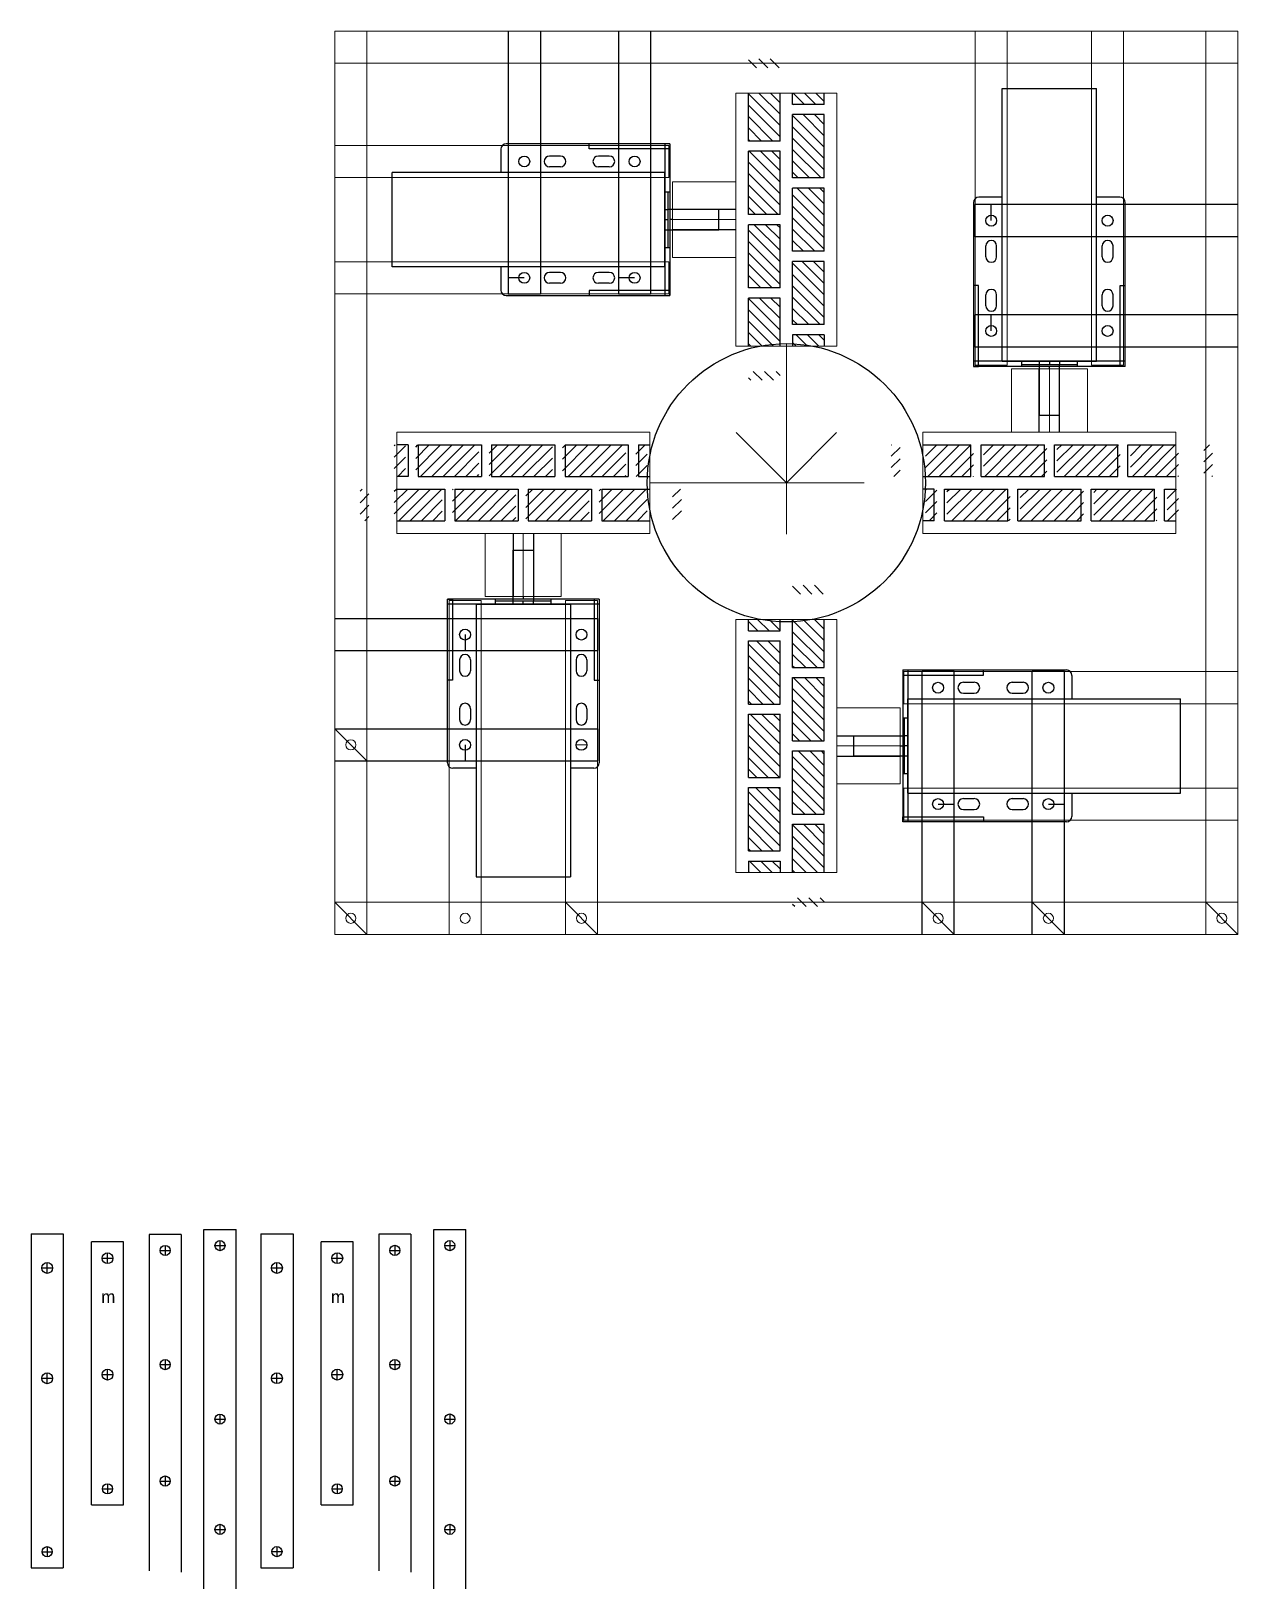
# Model space of a CAD drawing. Header units: millimetres. Extents: x -15418 to 43885, y -27590 to 23052.
# Drawn here: x 25617 to 26094, y 2500 to 3116 of the extents above; entities that cross this region are included whole.
import ezdxf

# ---------------------------------------------------------------- set-up
doc = ezdxf.new("R2010")
doc.units = ezdxf.units.MM
doc.header["$LTSCALE"] = 0.5
doc.layers.get('0').update_dxf_attribs({"lineweight": 5})
doc.layers.get('Defpoints').update_dxf_attribs({"color": 4})
for name, color, linetype in [('Layer1', 1, 'Continuous'), ('Layer2', 2, 'Continuous'), ('Layer3', 9, 'Continuous'), ('Layer4', 6, 'Continuous')]:
    doc.layers.add(name, color=color, linetype=linetype)
doc.layers.add('Layer5', color=51, linetype='Continuous', lineweight=5)
doc.layers.add('Layer9', color=3, linetype='Continuous', lineweight=5)

msp = doc.modelspace()

# ---------------------------------------------------------------- hatches: boundary and pattern name
at = {"layer": 'Layer3', "transparency": 33554661}
h = msp.add_hatch(dxfattribs=at)
h.set_pattern_fill('ANSI31', color=256, angle=90)
h.set_pattern_definition([(135, (40715.908, -20444.645), (-2.24506403, -2.24506403), [])])
h.paths.add_polyline_path([(25917.6981, 3024.6953), (25930.1981, 3024.6953), (25930.1981, 2999.6953), (25917.6981, 2999.6953)])
h.paths.add_polyline_path([(25900.1981, 3039.1953), (25912.6981, 3039.1953), (25912.6981, 3014.1953), (25900.1981, 3014.1953)])
h.paths.add_polyline_path([(25930.1981, 3028.6953), (25917.6981, 3028.6953), (25917.6981, 3053.6953), (25930.1981, 3053.6953)])
h.paths.add_polyline_path([(25912.6981, 3043.1953), (25900.1981, 3043.1953), (25900.1981, 3068.1953), (25912.6981, 3068.1953)])
h.paths.add_polyline_path([(25930.1981, 3057.6953), (25917.6981, 3057.6953), (25917.6981, 3082.6953), (25930.1981, 3082.6953)])
h.paths.add_polyline_path([(25912.6981, 3104.6953), (25912.6981, 3101.1953), (25900.1981, 3101.1953), (25900.1981, 3104.6953)])
h.paths.add_polyline_path([(25912.6981, 2981.1953), (25912.6981, 2977.6953), (25900.1981, 2977.6953), (25900.1981, 2981.1953)])
h.paths.add_polyline_path([(25917.6981, 3091.1953), (25930.1981, 3091.1953), (25930.1981, 3086.6953), (25917.6981, 3086.6953)])
h.paths.add_polyline_path([(25900.1981, 3091.1953), (25912.6981, 3091.1953), (25912.6981, 3072.1953), (25900.1981, 3072.1953)])
h.paths.add_polyline_path([(25930.1981, 2991.1953), (25917.6981, 2991.1953), (25917.6981, 2995.6953), (25930.1981, 2995.6953)])
h.paths.add_polyline_path([(25912.6981, 2991.1953), (25900.1981, 2991.1953), (25900.1981, 3010.1953), (25912.6981, 3010.1953)])
h = msp.add_hatch(dxfattribs=at)
h.set_pattern_fill('ANSI31', color=256)
h.set_pattern_definition([(45, (2324.3577, -12536.502), (-2.24506403, 2.24506403), [])])
h.paths.add_polyline_path([(25793.6981, 2939.6953), (25793.6981, 2952.1953), (25768.6981, 2952.1953), (25768.6981, 2939.6953)])
h.paths.add_polyline_path([(25808.1981, 2922.1953), (25808.1981, 2934.6953), (25783.1981, 2934.6953), (25783.1981, 2922.1953)])
h.paths.add_polyline_path([(25797.6981, 2952.1953), (25797.6981, 2939.6953), (25822.6981, 2939.6953), (25822.6981, 2952.1953)])
h.paths.add_polyline_path([(25812.1981, 2934.6953), (25812.1981, 2922.1953), (25837.1981, 2922.1953), (25837.1981, 2934.6953)])
h.paths.add_polyline_path([(25826.6981, 2952.1953), (25826.6981, 2939.6953), (25851.6981, 2939.6953), (25851.6981, 2952.1953)])
h.paths.add_polyline_path([(25873.6981, 2934.6953), (25870.1981, 2934.6953), (25870.1981, 2922.1953), (25873.6981, 2922.1953)])
h.paths.add_polyline_path([(25750.1981, 2934.6953), (25746.6981, 2934.6953), (25746.6981, 2922.1953), (25750.1981, 2922.1953)])
h.paths.add_polyline_path([(25760.1981, 2952.1953), (25760.1981, 2939.6953), (25764.6981, 2939.6953), (25764.6981, 2952.1953)])
h.paths.add_polyline_path([(25760.1981, 2934.6953), (25760.1981, 2922.1953), (25779.1981, 2922.1953), (25779.1981, 2934.6953)])
h.paths.add_polyline_path([(25860.1981, 2922.1953), (25860.1981, 2934.6953), (25841.1981, 2934.6953), (25841.1981, 2922.1953)])
h.paths.add_polyline_path([(25860.1981, 2939.6953), (25860.1981, 2952.1953), (25855.6981, 2952.1953), (25855.6981, 2939.6953)])
h = msp.add_hatch(dxfattribs=at)
h.set_pattern_fill('ANSI31', color=256)
h.set_pattern_definition([(45, (2534.3577, -11997.3012), (-2.24506403, 2.24506403), [])])
h.paths.add_polyline_path([(26003.6981, 2934.6953), (26003.6981, 2922.1953), (25978.6981, 2922.1953), (25978.6981, 2934.6953)])
h.paths.add_polyline_path([(26018.1981, 2952.1953), (26018.1981, 2939.6953), (25993.1981, 2939.6953), (25993.1981, 2952.1953)])
h.paths.add_polyline_path([(26007.6981, 2922.1953), (26007.6981, 2934.6953), (26032.6981, 2934.6953), (26032.6981, 2922.1953)])
h.paths.add_polyline_path([(26022.1981, 2939.6953), (26022.1981, 2952.1953), (26047.1981, 2952.1953), (26047.1981, 2939.6953)])
h.paths.add_polyline_path([(26036.6981, 2922.1953), (26036.6981, 2934.6953), (26061.6981, 2934.6953), (26061.6981, 2922.1953)])
h.paths.add_polyline_path([(26083.6981, 2939.6953), (26080.1981, 2939.6953), (26080.1981, 2952.1953), (26083.6981, 2952.1953)])
h.paths.add_polyline_path([(25960.1981, 2939.6953), (25956.6981, 2939.6953), (25956.6981, 2952.1953), (25960.1981, 2952.1953)])
h.paths.add_polyline_path([(25970.1981, 2922.1953), (25970.1981, 2934.6953), (25974.6981, 2934.6953), (25974.6981, 2922.1953)])
h.paths.add_polyline_path([(25970.1981, 2939.6953), (25970.1981, 2952.1953), (25989.1981, 2952.1953), (25989.1981, 2939.6953)])
h.paths.add_polyline_path([(26070.1981, 2952.1953), (26070.1981, 2939.6953), (26051.1981, 2939.6953), (26051.1981, 2952.1953)])
h.paths.add_polyline_path([(26070.1981, 2934.6953), (26070.1981, 2922.1953), (26065.6981, 2922.1953), (26065.6981, 2934.6953)])
h = msp.add_hatch(dxfattribs=at)
h.set_pattern_fill('ANSI31', color=256, angle=90)
h.set_pattern_definition([(135, (41388.8953, -20652.645), (-2.24506403, -2.24506403), [])])
h.paths.add_polyline_path([(25912.6981, 2816.6953), (25900.1981, 2816.6953), (25900.1981, 2791.6953), (25912.6981, 2791.6953)])
h.paths.add_polyline_path([(25930.1981, 2831.1953), (25917.6981, 2831.1953), (25917.6981, 2806.1953), (25930.1981, 2806.1953)])
h.paths.add_polyline_path([(25900.1981, 2820.6953), (25912.6981, 2820.6953), (25912.6981, 2845.6953), (25900.1981, 2845.6953)])
h.paths.add_polyline_path([(25917.6981, 2835.1953), (25930.1981, 2835.1953), (25930.1981, 2860.1953), (25917.6981, 2860.1953)])
h.paths.add_polyline_path([(25900.1981, 2849.6953), (25912.6981, 2849.6953), (25912.6981, 2874.6953), (25900.1981, 2874.6953)])
h.paths.add_polyline_path([(25917.6981, 2896.6953), (25917.6981, 2893.1953), (25930.1981, 2893.1953), (25930.1981, 2896.6953)])
h.paths.add_polyline_path([(25917.6981, 2773.1953), (25917.6981, 2769.6953), (25930.1981, 2769.6953), (25930.1981, 2773.1953)])
h.paths.add_polyline_path([(25912.6981, 2883.1953), (25900.1981, 2883.1953), (25900.1981, 2878.6953), (25912.6981, 2878.6953)])
h.paths.add_polyline_path([(25930.1981, 2883.1953), (25917.6981, 2883.1953), (25917.6981, 2864.1953), (25930.1981, 2864.1953)])
h.paths.add_polyline_path([(25900.1981, 2783.1953), (25912.6981, 2783.1953), (25912.6981, 2787.6953), (25900.1981, 2787.6953)])
h.paths.add_polyline_path([(25917.6981, 2783.1953), (25930.1981, 2783.1953), (25930.1981, 2802.1953), (25917.6981, 2802.1953)])

# ---------------------------------------------------------------- linework, layer by layer
at = {"transparency": 33554661}
for p, q in [((25895.1981, 2991.1953), (25895.1981, 3091.1953)), ((25895.1981, 3091.1953), (25935.1981, 3091.1953)), ((25935.1981, 3091.1953), (25935.1981, 2991.1953)), ((25895.1981, 3011.6953), (25895.1981, 3070.6953)), ((25895.1981, 3070.6953), (25895.1981, 3011.6953)), ((25870.1981, 3056.1953), (25870.1981, 3026.1953)), ((25895.1981, 3056.1953), (25870.1981, 3056.1953)), ((25895.1981, 3041.1953), (25870.1981, 3041.1953)), ((25895.1981, 3026.1953), (25870.1981, 3026.1953)), ((25935.1981, 2991.1953), (25895.1981, 2991.1953)), ((26034.1981, 2982.1953), (26004.1981, 2982.1953)), ((26004.1981, 2957.1953), (26004.1981, 2982.1953)), ((26019.1981, 2957.1953), (26019.1981, 2982.1953)), ((26034.1981, 2957.1953), (26034.1981, 2982.1953)), ((25861.1981, 2957.1953), (25761.1981, 2957.1953)), ((25761.1981, 2957.1953), (25761.1981, 2917.1953)), ((25861.1981, 2917.1953), (25861.1981, 2957.1953)), ((25969.1981, 2957.1953), (26069.1981, 2957.1953)), ((25969.1981, 2917.1953), (25969.1981, 2957.1953)), ((25989.6981, 2957.1953), (26048.6981, 2957.1953)), ((26048.6981, 2957.1953), (25989.6981, 2957.1953)), ((26069.1981, 2957.1953), (26069.1981, 2917.1953)), ((25761.1981, 2917.1953), (25861.1981, 2917.1953)), ((25781.6981, 2917.1953), (25840.6981, 2917.1953)), ((25840.6981, 2917.1953), (25781.6981, 2917.1953)), ((25796.1981, 2917.1953), (25796.1981, 2892.1953)), ((25811.1981, 2917.1953), (25811.1981, 2892.1953)), ((25826.1981, 2917.1953), (25826.1981, 2892.1953)), ((26069.1981, 2917.1953), (25969.1981, 2917.1953)), ((25826.1981, 2892.1953), (25796.1981, 2892.1953)), ((25895.1981, 2883.1953), (25895.1981, 2783.1953)), ((25935.1981, 2883.1953), (25895.1981, 2883.1953)), ((25935.1981, 2783.1953), (25935.1981, 2883.1953)), ((25935.1981, 2803.6953), (25935.1981, 2862.6953)), ((25935.1981, 2862.6953), (25935.1981, 2803.6953)), ((25935.1981, 2848.1953), (25960.1981, 2848.1953)), ((25960.1981, 2848.1953), (25960.1981, 2818.1953)), ((25935.1981, 2833.1953), (25960.1981, 2833.1953)), ((25935.1981, 2818.1953), (25960.1981, 2818.1953)), ((25895.1981, 2783.1953), (25935.1981, 2783.1953))]:
    msp.add_line(p, q, dxfattribs=at)
at = {"layer": 'Defpoints', "transparency": 33554661}
for p, q in [((25802.3381, 3069.0453), (25802.3381, 3059.8453)), ((25869.1981, 3071.1953), (25804.4881, 3071.1953)), ((25825.8981, 3066.3453), (25821.5981, 3066.3453)), ((25837.1981, 3069.1953), (25837.1981, 3071.1953)), ((25869.1981, 3069.1953), (25837.1981, 3069.1953)), ((25845.1981, 3066.3453), (25840.8981, 3066.3453)), ((25867.1981, 3071.1953), (25867.1981, 3011.1953)), ((25869.1981, 3071.1953), (25869.1981, 3011.1953)), ((25869.1981, 3071.1953), (25869.1981, 3069.1953)), ((25825.8981, 3062.0453), (25821.5981, 3062.0453)), ((25845.1981, 3062.0453), (25840.8981, 3062.0453)), ((25867.1981, 3052.1953), (25869.1981, 3052.1953)), ((25989.1981, 3047.9053), (25989.1981, 2983.1953)), ((26000.5481, 3050.0553), (25991.3481, 3050.0553)), ((26047.0481, 3050.0553), (26037.8481, 3050.0553)), ((26049.1981, 2983.1953), (26049.1981, 3047.9053)), ((25870.1981, 3041.1953), (25869.1981, 3041.1953)), ((25867.1981, 3030.1953), (25869.1981, 3030.1953)), ((25994.0481, 3026.4953), (25994.0481, 3030.7953)), ((25998.3481, 3026.4953), (25998.3481, 3030.7953)), ((26040.0481, 3026.4953), (26040.0481, 3030.7953)), ((26044.3481, 3026.4953), (26044.3481, 3030.7953)), ((25802.3381, 3022.5453), (25802.3381, 3013.3453)), ((25825.8981, 3020.3453), (25821.5981, 3020.3453)), ((25845.1981, 3020.3453), (25840.8981, 3020.3453)), ((25804.4881, 3011.1953), (25869.1981, 3011.1953)), ((25825.8981, 3016.0453), (25821.5981, 3016.0453)), ((25869.1981, 3013.1953), (25837.1981, 3013.1953)), ((25837.1981, 3013.1953), (25837.1981, 3011.1953)), ((25845.1981, 3016.0453), (25840.8981, 3016.0453)), ((25869.1981, 3011.1953), (25869.1981, 3013.1953)), ((25991.1981, 3015.1953), (25989.1981, 3015.1953)), ((25991.1981, 2983.1953), (25991.1981, 3015.1953)), ((25994.0481, 3007.1953), (25994.0481, 3011.4953)), ((25998.3481, 3007.1953), (25998.3481, 3011.4953)), ((26040.0481, 3007.1953), (26040.0481, 3011.4953)), ((26044.3481, 3007.1953), (26044.3481, 3011.4953)), ((26047.1981, 2983.1953), (26047.1981, 3015.1953)), ((26047.1981, 3015.1953), (26049.1981, 3015.1953)), ((26049.1981, 2985.1953), (25989.1981, 2985.1953)), ((26049.1981, 2983.1953), (25989.1981, 2983.1953)), ((25989.1981, 2983.1953), (25991.1981, 2983.1953)), ((26008.1981, 2985.1953), (26008.1981, 2983.1953)), ((26019.1981, 2982.1953), (26019.1981, 2983.1953)), ((26030.1981, 2985.1953), (26030.1981, 2983.1953)), ((26049.1981, 2983.1953), (26047.1981, 2983.1953)), ((25781.1981, 2826.4853), (25781.1981, 2891.1953)), ((25841.1981, 2891.1953), (25781.1981, 2891.1953)), ((25781.1981, 2891.1953), (25783.1981, 2891.1953)), ((25841.1981, 2889.1953), (25781.1981, 2889.1953)), ((25783.1981, 2891.1953), (25783.1981, 2859.1953)), ((25800.1981, 2889.1953), (25800.1981, 2891.1953)), ((25811.1981, 2892.1953), (25811.1981, 2891.1953)), ((25822.1981, 2889.1953), (25822.1981, 2891.1953)), ((25841.1981, 2891.1953), (25839.1981, 2891.1953)), ((25839.1981, 2891.1953), (25839.1981, 2859.1953)), ((25841.1981, 2891.1953), (25841.1981, 2826.4853)), ((25786.0481, 2867.1953), (25786.0481, 2862.8953)), ((25790.3481, 2867.1953), (25790.3481, 2862.8953)), ((25832.0481, 2867.1953), (25832.0481, 2862.8953)), ((25836.3481, 2867.1953), (25836.3481, 2862.8953)), ((25961.1981, 2863.1953), (26025.9081, 2863.1953)), ((25961.1981, 2863.1953), (25961.1981, 2803.1953)), ((25961.1981, 2863.1953), (25961.1981, 2861.1953)), ((25963.1981, 2863.1953), (25963.1981, 2803.1953)), ((25993.1981, 2861.1953), (25993.1981, 2863.1953)), ((25783.1981, 2859.1953), (25781.1981, 2859.1953)), ((25839.1981, 2859.1953), (25841.1981, 2859.1953)), ((25961.1981, 2861.1953), (25993.1981, 2861.1953)), ((25985.1981, 2858.3453), (25989.4981, 2858.3453)), ((26004.4981, 2858.3453), (26008.7981, 2858.3453)), ((26028.0581, 2861.0453), (26028.0581, 2851.8453)), ((25985.1981, 2854.0453), (25989.4981, 2854.0453)), ((26004.4981, 2854.0453), (26008.7981, 2854.0453)), ((25786.0481, 2847.8953), (25786.0481, 2843.5953)), ((25790.3481, 2847.8953), (25790.3481, 2843.5953)), ((25832.0481, 2847.8953), (25832.0481, 2843.5953)), ((25836.3481, 2847.8953), (25836.3481, 2843.5953)), ((25963.1981, 2844.1953), (25961.1981, 2844.1953)), ((25960.1981, 2833.1953), (25961.1981, 2833.1953)), ((25792.5481, 2824.3353), (25783.3481, 2824.3353)), ((25839.0481, 2824.3353), (25829.8481, 2824.3353)), ((25963.1981, 2822.1953), (25961.1981, 2822.1953)), ((26028.0581, 2814.5453), (26028.0581, 2805.3453)), ((25985.1981, 2812.3453), (25989.4981, 2812.3453)), ((25985.1981, 2808.0453), (25989.4981, 2808.0453)), ((26004.4981, 2812.3453), (26008.7981, 2812.3453)), ((26004.4981, 2808.0453), (26008.7981, 2808.0453)), ((25961.1981, 2803.1953), (25961.1981, 2805.1953)), ((25961.1981, 2805.1953), (25993.1981, 2805.1953)), ((26025.9081, 2803.1953), (25961.1981, 2803.1953)), ((25993.1981, 2805.1953), (25993.1981, 2803.1953))]:
    msp.add_line(p, q, dxfattribs=at)
for centre in [(25811.5981, 3064.1953), (25855.1981, 3064.1953), (25855.1981, 3064.1953), (25996.1981, 3040.7953), (25996.1981, 3040.7953), (26042.1981, 3040.7953), (25811.5981, 3018.1953), (25855.1981, 3018.1953), (25855.1981, 3018.1953), (25996.1981, 2997.1953), (26042.1981, 2997.1953), (26042.1981, 2997.1953), (25788.1981, 2877.1953), (25834.1981, 2877.1953), (25975.1981, 2856.1953), (25975.1981, 2856.1953), (26018.7981, 2856.1953), (26018.7981, 2856.1953), (25788.1981, 2833.5953), (25834.1981, 2833.5953), (25975.1981, 2810.1953), (26018.7981, 2810.1953)]:
    msp.add_circle(centre, 2.15, dxfattribs=at)
for centre, start, end in [((25804.4881, 3069.0453), 90, 180), ((25821.5981, 3064.1953), 90, 270), ((25825.8981, 3064.1953), 270, 90), ((25840.8981, 3064.1953), 90, 270), ((25845.1981, 3064.1953), 270, 90), ((25991.3481, 3047.9053), 90, 180), ((26047.0481, 3047.9053), 0, 90), ((25996.1981, 3030.7953), 0, 180), ((26042.1981, 3030.7953), 0, 180), ((25996.1981, 3026.4953), 180, 0), ((26042.1981, 3026.4953), 180, 0), ((25821.5981, 3018.1953), 90, 270), ((25825.8981, 3018.1953), 270, 90), ((25840.8981, 3018.1953), 90, 270), ((25845.1981, 3018.1953), 270, 90), ((25804.4881, 3013.3453), 180, 270), ((25996.1981, 3011.4953), 0, 180), ((26042.1981, 3011.4953), 0, 180), ((25996.1981, 3007.1953), 180, 0), ((26042.1981, 3007.1953), 180, 0), ((25788.1981, 2867.1953), 0, 180), ((25834.1981, 2867.1953), 0, 180), ((25788.1981, 2862.8953), 180, 0), ((25834.1981, 2862.8953), 180, 0), ((26025.9081, 2861.0453), 360, 90), ((25985.1981, 2856.1953), 90, 270), ((25989.4981, 2856.1953), 270, 90), ((26004.4981, 2856.1953), 90, 270), ((26008.7981, 2856.1953), 270, 90), ((25788.1981, 2847.8953), 0, 180), ((25834.1981, 2847.8953), 0, 180), ((25788.1981, 2843.5953), 180, 0), ((25834.1981, 2843.5953), 180, 0), ((25783.3481, 2826.4853), 180, 270), ((25839.0481, 2826.4853), 270, 0), ((25985.1981, 2810.1953), 90, 270), ((25989.4981, 2810.1953), 270, 90), ((26004.4981, 2810.1953), 90, 270), ((26008.7981, 2810.1953), 270, 90), ((26025.9081, 2805.3453), 270, 360)]:
    msp.add_arc(centre, 2.15, start, end, dxfattribs=at)
at = {"layer": 'Layer1', "transparency": 33554661}
for p, q in [((26000.5481, 3092.9953), (26037.8481, 3092.9953)), ((26000.5481, 2985.1953), (26000.5481, 3092.9953)), ((26037.8481, 2985.1953), (26037.8481, 3092.9953)), ((25867.1981, 3059.8453), (25759.3981, 3059.8453)), ((25759.3981, 3022.5453), (25759.3981, 3059.8453)), ((25867.1981, 3022.5453), (25867.1981, 3059.8453)), ((25867.1981, 3052.1953), (25868.4981, 3052.1953)), ((25868.4981, 3030.1953), (25868.4981, 3052.1953)), ((25867.1981, 3045.1953), (25868.4981, 3045.1953)), ((25888.4981, 3045.1953), (25868.4981, 3045.1953)), ((25888.4981, 3037.1953), (25888.4981, 3045.1953)), ((25867.1981, 3041.1953), (25868.4981, 3041.1953)), ((25867.1981, 3037.1953), (25868.4981, 3037.1953)), ((25868.4981, 3037.1953), (25888.4981, 3037.1953)), ((25867.1981, 3030.1953), (25868.4981, 3030.1953)), ((25867.1981, 3022.5453), (25759.3981, 3022.5453)), ((26000.5481, 2985.1953), (26037.8481, 2985.1953)), ((26008.1981, 2985.1953), (26008.1981, 2983.8953)), ((26008.1981, 2983.8953), (26030.1981, 2983.8953)), ((26015.1981, 2985.1953), (26015.1981, 2983.8953)), ((26015.1981, 2983.8953), (26015.1981, 2963.8953)), ((26019.1981, 2985.1953), (26019.1981, 2983.8953)), ((26023.1981, 2985.1953), (26023.1981, 2983.8953)), ((26023.1981, 2963.8953), (26023.1981, 2983.8953)), ((26030.1981, 2985.1953), (26030.1981, 2983.8953)), ((26015.1981, 2963.8953), (26023.1981, 2963.8953)), ((25807.1981, 2890.4953), (25807.1981, 2910.4953)), ((25807.1981, 2910.4953), (25815.1981, 2910.4953)), ((25815.1981, 2910.4953), (25815.1981, 2890.4953)), ((25792.5481, 2889.1953), (25829.8481, 2889.1953)), ((25792.5481, 2889.1953), (25792.5481, 2781.3953)), ((25800.1981, 2889.1953), (25800.1981, 2890.4953)), ((25800.1981, 2890.4953), (25822.1981, 2890.4953)), ((25807.1981, 2889.1953), (25807.1981, 2890.4953)), ((25811.1981, 2889.1953), (25811.1981, 2890.4953)), ((25815.1981, 2889.1953), (25815.1981, 2890.4953)), ((25822.1981, 2889.1953), (25822.1981, 2890.4953)), ((25829.8481, 2889.1953), (25829.8481, 2781.3953)), ((25963.1981, 2814.5453), (25963.1981, 2851.8453)), ((25963.1981, 2851.8453), (26070.9981, 2851.8453)), ((26070.9981, 2814.5453), (26070.9981, 2851.8453)), ((25963.1981, 2844.1953), (25961.8981, 2844.1953)), ((25961.8981, 2822.1953), (25961.8981, 2844.1953)), ((25941.8981, 2829.1953), (25941.8981, 2837.1953)), ((25941.8981, 2837.1953), (25961.8981, 2837.1953)), ((25963.1981, 2837.1953), (25961.8981, 2837.1953)), ((25963.1981, 2833.1953), (25961.8981, 2833.1953)), ((25961.8981, 2829.1953), (25941.8981, 2829.1953)), ((25963.1981, 2829.1953), (25961.8981, 2829.1953)), ((25963.1981, 2822.1953), (25961.8981, 2822.1953)), ((25963.1981, 2814.5453), (26070.9981, 2814.5453)), ((25792.5481, 2781.3953), (25829.8481, 2781.3953)), ((25684.9576, 2500.0248), (25684.9576, 2642.0248)), ((25684.9576, 2642.0248), (25697.6576, 2642.0248)), ((25697.6576, 2500.0248), (25697.6576, 2642.0248)), ((25775.7816, 2500.0347), (25775.7816, 2642.0347)), ((25775.7816, 2642.0347), (25788.4816, 2642.0347)), ((25788.4816, 2500.0347), (25788.4816, 2642.0347)), ((25616.6485, 2640.3653), (25616.6485, 2508.3653)), ((25616.6485, 2640.3653), (25629.3485, 2640.3653)), ((25629.3485, 2640.3653), (25629.3485, 2508.3653)), ((25640.4903, 2533.2012), (25640.4903, 2637.2012)), ((25653.1903, 2637.2012), (25640.4903, 2637.2012)), ((25653.1903, 2533.2012), (25653.1903, 2637.2012)), ((25663.2525, 2640.1394), (25663.2525, 2507.1749)), ((25675.9525, 2640.1394), (25663.2525, 2640.1394)), ((25669.6025, 2635.7894), (25669.6025, 2631.7894)), ((25675.9525, 2640.1394), (25675.9525, 2506.5566)), ((25689.3076, 2635.6748), (25693.3076, 2635.6748)), ((25691.3076, 2637.6748), (25691.3076, 2633.6748)), ((25707.4725, 2640.3752), (25707.4725, 2508.3752)), ((25707.4725, 2640.3752), (25720.1725, 2640.3752)), ((25720.1725, 2640.3752), (25720.1725, 2508.3752)), ((25731.3144, 2533.2111), (25731.3144, 2637.2111)), ((25744.0144, 2637.2111), (25731.3144, 2637.2111)), ((25744.0144, 2533.2111), (25744.0144, 2637.2111)), ((25754.0765, 2640.1493), (25754.0765, 2507.1848)), ((25766.7765, 2640.1493), (25754.0765, 2640.1493)), ((25760.4265, 2635.7993), (25760.4265, 2631.7993)), ((25766.7765, 2640.1493), (25766.7765, 2506.5665)), ((25780.1316, 2635.6847), (25784.1316, 2635.6847)), ((25782.1316, 2637.6847), (25782.1316, 2633.6847)), ((25622.9985, 2624.7153), (25622.9985, 2629.0153)), ((25644.6903, 2630.7012), (25648.9903, 2630.7012)), ((25646.8403, 2628.5512), (25646.8403, 2632.8512)), ((25667.6025, 2633.7894), (25671.6025, 2633.7894)), ((25713.8225, 2624.7252), (25713.8225, 2629.0252)), ((25735.5144, 2630.7111), (25739.8144, 2630.7111)), ((25737.6644, 2628.5611), (25737.6644, 2632.8611)), ((25758.4265, 2633.7993), (25762.4265, 2633.7993)), ((25620.8485, 2626.8653), (25625.1485, 2626.8653)), ((25711.6725, 2626.8752), (25715.9725, 2626.8752)), ((25646.8403, 2582.5512), (25646.8403, 2586.8512)), ((25667.6025, 2588.6394), (25671.6025, 2588.6394)), ((25669.6025, 2590.6394), (25669.6025, 2586.6394)), ((25737.6644, 2582.5611), (25737.6644, 2586.8611)), ((25758.4265, 2588.6493), (25762.4265, 2588.6493)), ((25760.4265, 2590.6493), (25760.4265, 2586.6493)), ((25620.8485, 2583.2653), (25625.1485, 2583.2653)), ((25622.9985, 2581.1153), (25622.9985, 2585.4153)), ((25644.6903, 2584.7012), (25648.9903, 2584.7012)), ((25711.6725, 2583.2752), (25715.9725, 2583.2752)), ((25713.8225, 2581.1252), (25713.8225, 2585.4252)), ((25735.5144, 2584.7111), (25739.8144, 2584.7111)), ((25691.3076, 2569.1248), (25691.3076, 2565.1248)), ((25782.1316, 2569.1347), (25782.1316, 2565.1347)), ((25689.3076, 2567.1248), (25693.3076, 2567.1248)), ((25780.1316, 2567.1347), (25784.1316, 2567.1347)), ((25669.6025, 2544.6394), (25669.6025, 2540.6394)), ((25760.4265, 2544.6493), (25760.4265, 2540.6493)), ((25644.8403, 2539.5512), (25648.8403, 2539.5512)), ((25646.8403, 2541.5512), (25646.8403, 2537.5512)), ((25667.6025, 2542.6394), (25671.6025, 2542.6394)), ((25735.6644, 2539.5611), (25739.6644, 2539.5611)), ((25737.6644, 2541.5611), (25737.6644, 2537.5611)), ((25758.4265, 2542.6493), (25762.4265, 2542.6493)), ((25640.4903, 2533.2012), (25653.1903, 2533.2012)), ((25731.3144, 2533.2111), (25744.0144, 2533.2111)), ((25691.3076, 2525.5248), (25691.3076, 2521.5248)), ((25782.1316, 2525.5347), (25782.1316, 2521.5347)), ((25689.3076, 2523.5248), (25693.3076, 2523.5248)), ((25780.1316, 2523.5347), (25784.1316, 2523.5347)), ((25620.9985, 2514.7153), (25624.9985, 2514.7153)), ((25622.9985, 2516.7153), (25622.9985, 2512.7153)), ((25711.8225, 2514.7252), (25715.8225, 2514.7252)), ((25713.8225, 2516.7252), (25713.8225, 2512.7252)), ((25616.6485, 2508.3653), (25629.3485, 2508.3653)), ((25707.4725, 2508.3752), (25720.1725, 2508.3752))]:
    msp.add_line(p, q, dxfattribs=at)
for centre, radius in [((25669.6025, 2633.7894), 2), ((25691.3076, 2635.6748), 2), ((25691.3076, 2635.6748), 2), ((25760.4265, 2633.7993), 2), ((25782.1316, 2635.6847), 2), ((25782.1316, 2635.6847), 2), ((25622.9985, 2626.8653), 2.15), ((25622.9985, 2626.8653), 2.15), ((25646.8403, 2630.7012), 2.15), ((25713.8225, 2626.8752), 2.15), ((25713.8225, 2626.8752), 2.15), ((25737.6644, 2630.7111), 2.15), ((25646.8403, 2584.7012), 2.15), ((25646.8403, 2584.7012), 2.15), ((25669.6025, 2588.6394), 2), ((25669.6025, 2588.6394), 2), ((25737.6644, 2584.7111), 2.15), ((25737.6644, 2584.7111), 2.15), ((25760.4265, 2588.6493), 2), ((25760.4265, 2588.6493), 2), ((25622.9985, 2583.2653), 2.15), ((25622.9985, 2583.2653), 2.15), ((25713.8225, 2583.2752), 2.15), ((25713.8225, 2583.2752), 2.15), ((25691.3076, 2567.1248), 2), ((25691.3076, 2567.1248), 2), ((25782.1316, 2567.1347), 2), ((25782.1316, 2567.1347), 2), ((25669.6025, 2542.6394), 2), ((25669.6025, 2542.6394), 2), ((25760.4265, 2542.6493), 2), ((25760.4265, 2542.6493), 2), ((25646.8403, 2539.5512), 2), ((25646.8403, 2539.5512), 2), ((25737.6644, 2539.5611), 2), ((25737.6644, 2539.5611), 2), ((25691.3076, 2523.5248), 2), ((25691.3076, 2523.5248), 2), ((25782.1316, 2523.5347), 2), ((25782.1316, 2523.5347), 2), ((25622.9985, 2514.7153), 2), ((25622.9985, 2514.7153), 2), ((25713.8225, 2514.7252), 2), ((25713.8225, 2514.7252), 2)]:
    msp.add_circle(centre, radius, dxfattribs=at)
at = {"layer": 'Layer2', "transparency": 33554661}
for p, q in [((25805.2481, 3115.6953), (25805.2481, 3011.6953)), ((25817.9481, 3115.6953), (25817.9481, 3011.6953)), ((25848.8481, 3115.6953), (25848.8481, 3011.6953)), ((25861.5481, 3115.6953), (25861.5481, 3011.6953)), ((25895.1981, 3045.1953), (25870.1981, 3045.1953)), ((26093.6981, 3047.1453), (25989.6981, 3047.1453)), ((25989.6981, 3047.1453), (25989.6981, 3034.4453)), ((25895.1981, 3037.1953), (25870.1981, 3037.1953)), ((26093.6981, 3034.4453), (25989.6981, 3034.4453)), ((25817.9481, 3011.6953), (25805.2481, 3011.6953)), ((25861.5481, 3011.6953), (25848.8481, 3011.6953)), ((26093.6981, 3003.5453), (25989.6981, 3003.5453)), ((25989.6981, 3003.5453), (25989.6981, 2990.8453)), ((26093.6981, 2990.8453), (25989.6981, 2990.8453)), ((26015.1981, 2957.1953), (26015.1981, 2982.1953)), ((26023.1981, 2957.1953), (26023.1981, 2982.1953)), ((25807.1981, 2917.1953), (25807.1981, 2892.1953)), ((25815.1981, 2917.1953), (25815.1981, 2892.1953)), ((25736.6981, 2883.5453), (25840.6981, 2883.5453)), ((25840.6981, 2870.8453), (25840.6981, 2883.5453)), ((25736.6981, 2870.8453), (25840.6981, 2870.8453)), ((25968.8481, 2758.6953), (25968.8481, 2862.6953)), ((25968.8481, 2862.6953), (25981.5481, 2862.6953)), ((25981.5481, 2758.6953), (25981.5481, 2862.6953)), ((26012.4481, 2758.6953), (26012.4481, 2862.6953)), ((26012.4481, 2862.6953), (26025.1481, 2862.6953)), ((26025.1481, 2758.6953), (26025.1481, 2862.6953)), ((25736.6981, 2839.9453), (25840.6981, 2839.9453)), ((25840.6981, 2827.2453), (25840.6981, 2839.9453)), ((25935.1981, 2837.1953), (25960.1981, 2837.1953)), ((25736.6981, 2827.2453), (25840.6981, 2827.2453)), ((25935.1981, 2829.1953), (25960.1981, 2829.1953))]:
    msp.add_line(p, q, dxfattribs=at)
at = {"layer": 'Layer3', "transparency": 33554661}
for p, q in [((25900.1981, 3072.1953), (25900.1981, 3091.1953)), ((25912.6981, 3072.1953), (25912.6981, 3091.1953)), ((25917.6981, 3086.6953), (25917.6981, 3091.1953)), ((25930.1981, 3086.6953), (25930.1981, 3091.1953)), ((25930.1981, 3086.6953), (25917.6981, 3086.6953)), ((25930.1981, 3082.6953), (25917.6981, 3082.6953)), ((25917.6981, 3057.6953), (25917.6981, 3082.6953)), ((25930.1981, 3057.6953), (25930.1981, 3082.6953)), ((25912.6981, 3072.1953), (25900.1981, 3072.1953)), ((25912.6981, 3068.1953), (25900.1981, 3068.1953)), ((25900.1981, 3043.1953), (25900.1981, 3068.1953)), ((25912.6981, 3043.1953), (25912.6981, 3068.1953)), ((25930.1981, 3057.6953), (25917.6981, 3057.6953)), ((25930.1981, 3053.6953), (25917.6981, 3053.6953)), ((25917.6981, 3028.6953), (25917.6981, 3053.6953)), ((25930.1981, 3028.6953), (25930.1981, 3053.6953)), ((25912.6981, 3043.1953), (25900.1981, 3043.1953)), ((25912.6981, 3039.1953), (25900.1981, 3039.1953)), ((25900.1981, 3014.1953), (25900.1981, 3039.1953)), ((25912.6981, 3014.1953), (25912.6981, 3039.1953)), ((25930.1981, 3028.6953), (25917.6981, 3028.6953)), ((25930.1981, 3024.6953), (25917.6981, 3024.6953)), ((25917.6981, 2999.6953), (25917.6981, 3024.6953)), ((25930.1981, 2999.6953), (25930.1981, 3024.6953)), ((25912.6981, 3014.1953), (25900.1981, 3014.1953)), ((25912.6981, 3010.1953), (25900.1981, 3010.1953)), ((25900.1981, 2991.1953), (25900.1981, 3010.1953)), ((25912.6981, 2991.1953), (25912.6981, 3010.1953)), ((25930.1981, 2999.6953), (25917.6981, 2999.6953)), ((25930.1981, 2995.6953), (25917.6981, 2995.6953)), ((25917.6981, 2995.6953), (25917.6981, 2991.1953)), ((25930.1981, 2995.6953), (25930.1981, 2991.1953)), ((25765.6981, 2952.1953), (25761.1981, 2952.1953)), ((25765.6981, 2952.1953), (25765.6981, 2939.6953)), ((25769.6981, 2952.1953), (25769.6981, 2939.6953)), ((25769.6981, 2952.1953), (25794.6981, 2952.1953)), ((25794.6981, 2952.1953), (25794.6981, 2939.6953)), ((25798.6981, 2952.1953), (25798.6981, 2939.6953)), ((25798.6981, 2952.1953), (25823.6981, 2952.1953)), ((25823.6981, 2952.1953), (25823.6981, 2939.6953)), ((25827.6981, 2952.1953), (25827.6981, 2939.6953)), ((25827.6981, 2952.1953), (25852.6981, 2952.1953)), ((25852.6981, 2952.1953), (25852.6981, 2939.6953)), ((25856.6981, 2952.1953), (25856.6981, 2939.6953)), ((25856.6981, 2952.1953), (25861.1981, 2952.1953)), ((25969.1981, 2952.1953), (25988.1981, 2952.1953)), ((25988.1981, 2939.6953), (25988.1981, 2952.1953)), ((25992.1981, 2939.6953), (25992.1981, 2952.1953)), ((25992.1981, 2952.1953), (26017.1981, 2952.1953)), ((26017.1981, 2939.6953), (26017.1981, 2952.1953)), ((26021.1981, 2939.6953), (26021.1981, 2952.1953)), ((26021.1981, 2952.1953), (26046.1981, 2952.1953)), ((26046.1981, 2939.6953), (26046.1981, 2952.1953)), ((26050.1981, 2939.6953), (26050.1981, 2952.1953)), ((26050.1981, 2952.1953), (26069.1981, 2952.1953)), ((25765.6981, 2939.6953), (25761.1981, 2939.6953)), ((25769.6981, 2939.6953), (25794.6981, 2939.6953)), ((25798.6981, 2939.6953), (25823.6981, 2939.6953)), ((25827.6981, 2939.6953), (25852.6981, 2939.6953)), ((25856.6981, 2939.6953), (25861.3349, 2939.6953)), ((25969.1981, 2939.6953), (25988.1981, 2939.6953)), ((25992.1981, 2939.6953), (26017.1981, 2939.6953)), ((26021.1981, 2939.6953), (26046.1981, 2939.6953)), ((26050.1981, 2939.6953), (26069.1981, 2939.6953)), ((25761.1981, 2934.6953), (25780.1981, 2934.6953)), ((25780.1981, 2934.6953), (25780.1981, 2922.1953)), ((25784.1981, 2934.6953), (25784.1981, 2922.1953)), ((25784.1981, 2934.6953), (25809.1981, 2934.6953)), ((25809.1981, 2934.6953), (25809.1981, 2922.1953)), ((25813.1981, 2934.6953), (25813.1981, 2922.1953)), ((25813.1981, 2934.6953), (25838.1981, 2934.6953)), ((25838.1981, 2934.6953), (25838.1981, 2922.1953)), ((25842.1981, 2934.6953), (25842.1981, 2922.1953)), ((25842.1981, 2934.6953), (25861.1981, 2934.6953)), ((25973.6981, 2934.6953), (25969.1981, 2934.6953)), ((25973.6981, 2922.1953), (25973.6981, 2934.6953)), ((25977.6981, 2922.1953), (25977.6981, 2934.6953)), ((25977.6981, 2934.6953), (26002.6981, 2934.6953)), ((26002.6981, 2922.1953), (26002.6981, 2934.6953)), ((26006.6981, 2922.1953), (26006.6981, 2934.6953)), ((26006.6981, 2934.6953), (26031.6981, 2934.6953)), ((26031.6981, 2922.1953), (26031.6981, 2934.6953)), ((26035.6981, 2922.1953), (26035.6981, 2934.6953)), ((26035.6981, 2934.6953), (26060.6981, 2934.6953)), ((26060.6981, 2922.1953), (26060.6981, 2934.6953)), ((26064.6981, 2922.1953), (26064.6981, 2934.6953)), ((26064.6981, 2934.6953), (26069.3349, 2934.6953)), ((25761.1981, 2922.1953), (25780.1981, 2922.1953)), ((25784.1981, 2922.1953), (25809.1981, 2922.1953)), ((25813.1981, 2922.1953), (25838.1981, 2922.1953)), ((25842.1981, 2922.1953), (25861.1981, 2922.1953)), ((25973.6981, 2922.1953), (25969.1981, 2922.1953)), ((25977.6981, 2922.1953), (26002.6981, 2922.1953)), ((26006.6981, 2922.1953), (26031.6981, 2922.1953)), ((26035.6981, 2922.1953), (26060.6981, 2922.1953)), ((26064.6981, 2922.1953), (26069.1981, 2922.1953)), ((25900.1981, 2878.6953), (25900.1981, 2883.1953)), ((25912.6981, 2878.6953), (25912.6981, 2883.1953)), ((25917.6981, 2864.1953), (25917.6981, 2883.1953)), ((25930.1981, 2864.1953), (25930.1981, 2883.1953)), ((25900.1981, 2878.6953), (25912.6981, 2878.6953)), ((25900.1981, 2874.6953), (25912.6981, 2874.6953)), ((25900.1981, 2849.6953), (25900.1981, 2874.6953)), ((25912.6981, 2849.6953), (25912.6981, 2874.6953)), ((25917.6981, 2864.1953), (25930.1981, 2864.1953)), ((25917.6981, 2860.1953), (25930.1981, 2860.1953)), ((25917.6981, 2835.1953), (25917.6981, 2860.1953)), ((25930.1981, 2835.1953), (25930.1981, 2860.1953)), ((25900.1981, 2849.6953), (25912.6981, 2849.6953)), ((25900.1981, 2845.6953), (25912.6981, 2845.6953)), ((25900.1981, 2820.6953), (25900.1981, 2845.6953)), ((25912.6981, 2820.6953), (25912.6981, 2845.6953)), ((25917.6981, 2835.1953), (25930.1981, 2835.1953)), ((25917.6981, 2831.1953), (25930.1981, 2831.1953)), ((25917.6981, 2806.1953), (25917.6981, 2831.1953)), ((25930.1981, 2806.1953), (25930.1981, 2831.1953)), ((25900.1981, 2820.6953), (25912.6981, 2820.6953)), ((25900.1981, 2816.6953), (25912.6981, 2816.6953)), ((25900.1981, 2791.6953), (25900.1981, 2816.6953)), ((25912.6981, 2791.6953), (25912.6981, 2816.6953)), ((25917.6981, 2806.1953), (25930.1981, 2806.1953)), ((25917.6981, 2802.1953), (25930.1981, 2802.1953)), ((25917.6981, 2783.1953), (25917.6981, 2802.1953)), ((25930.1981, 2783.1953), (25930.1981, 2802.1953)), ((25900.1981, 2791.6953), (25912.6981, 2791.6953)), ((25900.1981, 2787.6953), (25912.6981, 2787.6953)), ((25900.1981, 2787.6953), (25900.1981, 2783.1953)), ((25912.6981, 2787.6953), (25912.6981, 2783.1953))]:
    msp.add_line(p, q, dxfattribs=at)
at = {"layer": 'Layer4', "transparency": 33554661}
for p, q in [((25996.1981, 3040.7953), (25996.1981, 3047.1453)), ((25811.5981, 3018.1953), (25805.2481, 3018.1953)), ((25855.1981, 3018.1953), (25848.8481, 3018.1953)), ((25996.1981, 2997.1953), (25996.1981, 3003.5453)), ((25788.1981, 2877.1953), (25788.1981, 2870.8453)), ((25788.1981, 2833.5953), (25788.1981, 2827.2453)), ((25975.1981, 2810.1953), (25981.5481, 2810.1953)), ((26018.7981, 2810.1953), (26025.1481, 2810.1953))]:
    msp.add_line(p, q, dxfattribs=at)
msp.add_circle((25915.1981, 2937.1953), 55, dxfattribs=at)
at = {"layer": 'Layer5', "transparency": 33554661}
for p, q in [((25736.6981, 2758.6953), (25736.6981, 3115.6953)), ((25749.3981, 2758.6953), (25749.3981, 3115.6953)), ((25989.8481, 2983.6953), (25989.8481, 3115.6953)), ((26002.5481, 2983.6953), (26002.5481, 3115.6953)), ((26035.8481, 2983.6953), (26035.8481, 3115.6953)), ((26048.5481, 2983.6953), (26048.5481, 3115.6953)), ((26080.9981, 2758.6953), (26080.9981, 3115.6953)), ((26093.6981, 2758.6953), (26093.6981, 3115.6953)), ((25868.6981, 3070.5453), (25736.6981, 3070.5453)), ((25868.6981, 3057.8453), (25868.6981, 3070.5453)), ((25868.6981, 3057.8453), (25736.6981, 3057.8453)), ((25868.6981, 3024.5453), (25736.6981, 3024.5453)), ((25868.6981, 3024.5453), (25868.6981, 3011.8453)), ((25868.6981, 3011.8453), (25736.6981, 3011.8453)), ((25915.1981, 2992.1953), (25915.1981, 2916.9036)), ((25989.8481, 2983.6953), (26002.5481, 2983.6953)), ((26035.8481, 2983.6953), (26048.5481, 2983.6953)), ((25915.1981, 2937.1953), (25895.3916, 2957.0018)), ((25915.1981, 2937.1953), (25935.0045, 2957.0018)), ((25861.1981, 2937.1953), (25945.9379, 2937.1953)), ((25781.8481, 2890.6953), (25781.8481, 2758.6953)), ((25781.8481, 2890.6953), (25794.5481, 2890.6953)), ((25794.5481, 2890.6953), (25794.5481, 2758.6953)), ((25827.8481, 2890.6953), (25827.8481, 2758.6953)), ((25827.8481, 2890.6953), (25840.5481, 2890.6953)), ((25840.5481, 2890.6953), (25840.5481, 2758.6953)), ((25961.6981, 2862.5453), (26093.6981, 2862.5453)), ((25961.6981, 2849.8453), (25961.6981, 2862.5453)), ((25961.6981, 2849.8453), (26093.6981, 2849.8453)), ((25736.6981, 2839.9453), (25749.3981, 2827.2453)), ((25832.0481, 2833.5953), (25836.3481, 2833.5953)), ((25961.6981, 2816.5453), (26093.6981, 2816.5453)), ((25961.6981, 2816.5453), (25961.6981, 2803.8453)), ((25961.6981, 2803.8453), (26093.6981, 2803.8453)), ((25736.6981, 2771.3953), (25749.3981, 2758.6953)), ((25827.8481, 2771.3953), (25840.5481, 2758.6953)), ((25968.8481, 2771.3953), (25981.5481, 2758.6953)), ((26012.4481, 2771.3953), (26025.1481, 2758.6953)), ((26080.9981, 2771.3953), (26093.6981, 2758.6953))]:
    msp.add_line(p, q, dxfattribs=at)
for centre in [(25743.0481, 2833.5953), (25743.0481, 2765.0453), (25788.1981, 2765.0453), (25834.1981, 2765.0453), (25975.1981, 2765.0453), (26018.7981, 2765.0453), (26087.3481, 2765.0453)]:
    msp.add_circle(centre, 2, dxfattribs=at)
at = {"layer": 'Layer9', "transparency": 33554661}
for p, q in [((25736.6981, 3115.6953), (26093.6981, 3115.6953)), ((25736.6981, 3102.9953), (26093.6981, 3102.9953)), ((25736.6981, 2771.3953), (26093.6981, 2771.3953)), ((25736.6981, 2758.6953), (26093.6981, 2758.6953))]:
    msp.add_line(p, q, dxfattribs=at)

# ---------------------------------------------------------------- texts
at = {"layer": 'Layer1', "transparency": 33554661}
for p in [(25644.3493, 2612.9584), (25735.1733, 2612.9683)]:
    msp.add_text('m', height=5, dxfattribs=at).set_placement(p)

doc.saveas('drawing.dxf')
